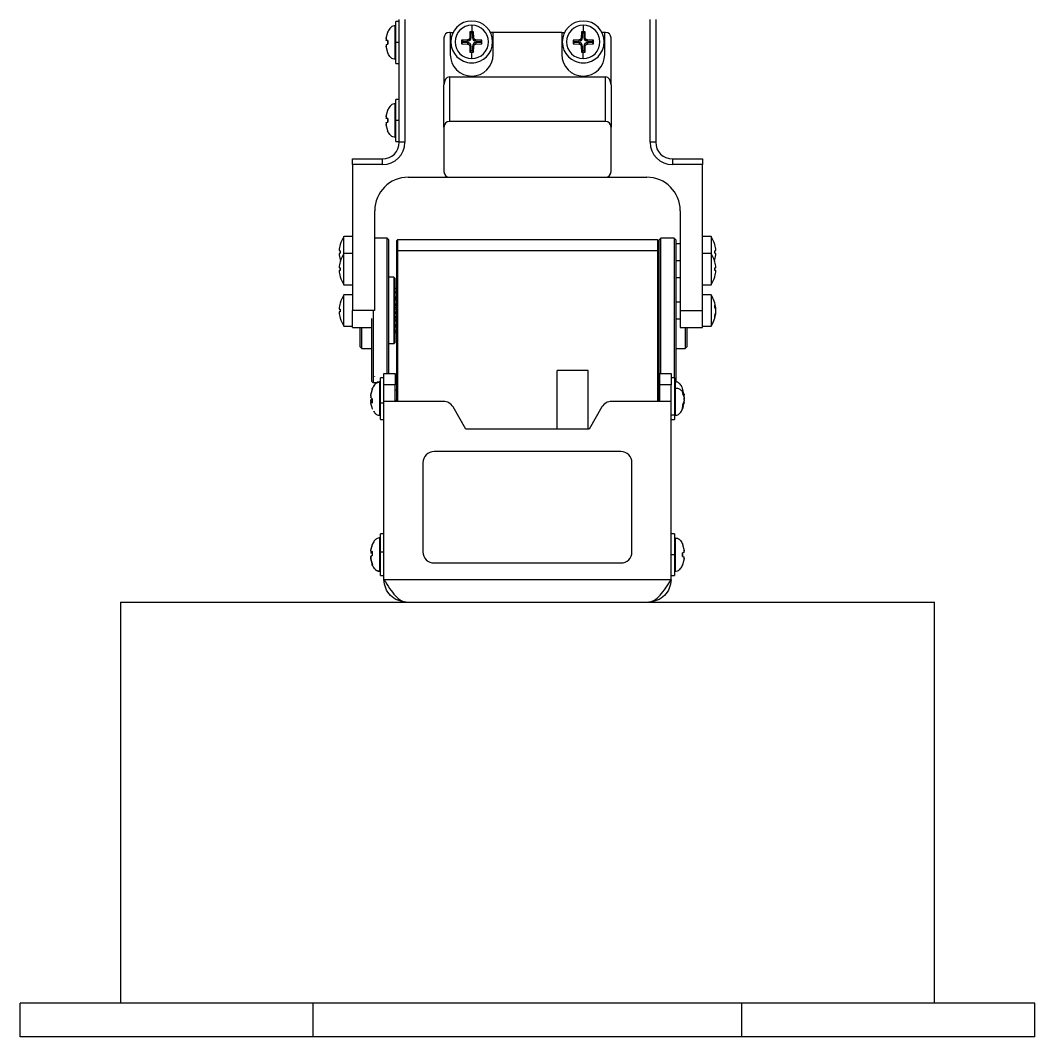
# Model space of a CAD drawing. Header units: millimetres. Extents: x 1258 to 2922, y -135 to 1239.
# Drawn here: x 2499.8 to 2590.8, y 694.9 to 786.1 of the extents above; entities that cross this region are included whole.
import ezdxf

# ---------------------------------------------------------------- set-up
doc = ezdxf.new("R2010")
doc.units = ezdxf.units.MM
doc.header["$LTSCALE"] = 6

msp = doc.modelspace()

# ---------------------------------------------------------------- linework, layer by layer
at = {"color": 7, "linetype": 'Continuous', "lineweight": 25}
for p, q in [((2533.846, 775.16), (2533.846, 786.16)), ((2534.346, 786.16), (2534.346, 775.16)), ((2556.346, 775.16), (2556.346, 786.16)), ((2556.846, 786.16), (2556.846, 775.16)), ((2533.546, 785.61), (2533.488, 785.61)), ((2533.488, 784.11), (2533.488, 785.61)), ((2533.846, 785.985), (2533.546, 785.985)), ((2533.546, 784.11), (2533.546, 785.985)), ((2532.671, 784.429), (2532.676, 784.485)), ((2532.676, 784.485), (2532.671, 784.429)), ((2532.676, 784.296), (2532.671, 784.305)), ((2532.676, 784.485), (2532.802, 785.024)), ((2532.802, 784.274), (2532.676, 784.296)), ((2532.802, 783.945), (2532.802, 784.274)), ((2532.802, 784.274), (2532.802, 783.945)), ((2537.846, 784.519), (2537.846, 780.312)), ((2538.421, 785.019), (2538.346, 785.019)), ((2538.421, 785.019), (2538.421, 783.019)), ((2538.421, 785.019), (2538.68, 785.019)), ((2539.971, 784.346), (2539.432, 784.324)), ((2539.432, 784.324), (2539.432, 783.995)), ((2539.533, 784.223), (2539.432, 784.324)), ((2540.026, 784.355), (2539.971, 784.346)), ((2539.971, 784.223), (2539.971, 784.346)), ((2540.16, 784.535), (2540.15, 784.479)), ((2540.182, 785.074), (2540.16, 784.535)), ((2540.283, 784.535), (2540.16, 784.535)), ((2540.283, 784.973), (2540.182, 785.074)), ((2540.283, 784.535), (2540.283, 784.973)), ((2540.283, 784.973), (2540.409, 784.973)), ((2540.409, 784.973), (2540.511, 785.074)), ((2540.409, 784.973), (2540.409, 784.535)), ((2540.409, 784.535), (2540.533, 784.535)), ((2540.533, 784.535), (2540.511, 785.074)), ((2540.542, 784.479), (2540.533, 784.535)), ((2540.721, 784.346), (2540.666, 784.355)), ((2540.721, 784.223), (2540.721, 784.346)), ((2541.261, 784.324), (2540.721, 784.346)), ((2541.159, 784.223), (2541.261, 784.324)), ((2541.261, 783.995), (2541.261, 784.324)), ((2542.271, 785.019), (2542.013, 785.019)), ((2542.271, 783.019), (2542.271, 785.019)), ((2548.421, 785.019), (2542.271, 785.019)), ((2548.421, 785.019), (2548.421, 783.019)), ((2548.421, 785.019), (2548.68, 785.019)), ((2549.971, 784.346), (2549.432, 784.324)), ((2549.432, 784.324), (2549.432, 783.995)), ((2549.533, 784.223), (2549.432, 784.324)), ((2550.026, 784.355), (2549.971, 784.346)), ((2549.971, 784.223), (2549.971, 784.346)), ((2550.16, 784.535), (2550.15, 784.479)), ((2550.182, 785.074), (2550.16, 784.535)), ((2550.283, 784.535), (2550.16, 784.535)), ((2550.283, 784.973), (2550.182, 785.074)), ((2550.283, 784.535), (2550.283, 784.973)), ((2550.283, 784.973), (2550.409, 784.973)), ((2550.409, 784.973), (2550.511, 785.074)), ((2550.409, 784.973), (2550.409, 784.535)), ((2550.409, 784.535), (2550.533, 784.535)), ((2550.533, 784.535), (2550.511, 785.074)), ((2550.542, 784.479), (2550.533, 784.535)), ((2550.721, 784.346), (2550.666, 784.355)), ((2550.721, 784.223), (2550.721, 784.346)), ((2551.261, 784.324), (2550.721, 784.346)), ((2551.159, 784.223), (2551.261, 784.324)), ((2551.261, 783.995), (2551.261, 784.324)), ((2552.271, 785.019), (2552.013, 785.019)), ((2552.271, 783.019), (2552.271, 785.019)), ((2552.346, 785.019), (2552.271, 785.019)), ((2552.846, 780.312), (2552.846, 784.519)), ((2532.671, 783.914), (2532.676, 783.923)), ((2532.676, 783.735), (2532.671, 783.79)), ((2532.671, 783.79), (2532.676, 783.735)), ((2532.676, 783.923), (2532.802, 783.945)), ((2532.802, 783.195), (2532.676, 783.735)), ((2533.488, 782.61), (2533.488, 784.11)), ((2533.546, 784.11), (2533.488, 784.11)), ((2533.846, 784.11), (2533.546, 784.11)), ((2533.546, 782.235), (2533.546, 784.11)), ((2539.533, 784.096), (2539.432, 783.995)), ((2539.432, 783.995), (2539.971, 783.973)), ((2539.533, 784.223), (2539.971, 784.223)), ((2539.533, 784.096), (2539.533, 784.223)), ((2539.971, 784.096), (2539.533, 784.096)), ((2539.971, 784.096), (2539.971, 783.973)), ((2539.971, 783.973), (2540.026, 783.964)), ((2540.15, 783.84), (2540.16, 783.785)), ((2540.283, 783.785), (2540.16, 783.785)), ((2540.16, 783.785), (2540.182, 783.245)), ((2540.283, 783.346), (2540.182, 783.245)), ((2540.283, 783.346), (2540.283, 783.785)), ((2540.409, 783.346), (2540.283, 783.346)), ((2540.409, 783.785), (2540.533, 783.785)), ((2540.409, 783.785), (2540.409, 783.346)), ((2540.409, 783.346), (2540.511, 783.245)), ((2540.511, 783.245), (2540.533, 783.785)), ((2540.533, 783.785), (2540.542, 783.84)), ((2540.666, 783.964), (2540.721, 783.973)), ((2540.721, 784.223), (2541.159, 784.223)), ((2540.721, 784.096), (2540.721, 783.973)), ((2541.159, 784.096), (2540.721, 784.096)), ((2540.721, 783.973), (2541.261, 783.995)), ((2541.159, 784.223), (2541.159, 784.096)), ((2541.159, 784.096), (2541.261, 783.995)), ((2549.533, 784.096), (2549.432, 783.995)), ((2549.432, 783.995), (2549.971, 783.973)), ((2549.533, 784.223), (2549.971, 784.223)), ((2549.533, 784.096), (2549.533, 784.223)), ((2549.971, 784.096), (2549.533, 784.096)), ((2549.971, 784.096), (2549.971, 783.973)), ((2549.971, 783.973), (2550.026, 783.964)), ((2550.15, 783.84), (2550.16, 783.785)), ((2550.283, 783.785), (2550.16, 783.785)), ((2550.16, 783.785), (2550.182, 783.245)), ((2550.283, 783.346), (2550.182, 783.245)), ((2550.283, 783.346), (2550.283, 783.785)), ((2550.409, 783.346), (2550.283, 783.346)), ((2550.409, 783.785), (2550.533, 783.785)), ((2550.409, 783.785), (2550.409, 783.346)), ((2550.409, 783.346), (2550.511, 783.245)), ((2550.511, 783.245), (2550.533, 783.785)), ((2550.533, 783.785), (2550.542, 783.84)), ((2550.666, 783.964), (2550.721, 783.973)), ((2550.721, 784.223), (2551.159, 784.223)), ((2550.721, 784.096), (2550.721, 783.973)), ((2551.159, 784.096), (2550.721, 784.096)), ((2550.721, 783.973), (2551.261, 783.995)), ((2551.159, 784.223), (2551.159, 784.096)), ((2551.159, 784.096), (2551.261, 783.995)), ((2533.488, 782.61), (2533.546, 782.61)), ((2533.546, 782.235), (2533.846, 782.235)), ((2538.346, 781.019), (2538.346, 777.019)), ((2538.346, 781.019), (2552.346, 781.019)), ((2552.346, 777.019), (2552.346, 781.019)), ((2537.846, 776.519), (2537.846, 780.312)), ((2552.846, 780.312), (2552.846, 776.519)), ((2533.846, 778.985), (2533.546, 778.985)), ((2533.546, 777.11), (2533.546, 778.985)), ((2532.676, 777.485), (2532.802, 778.024)), ((2533.546, 778.61), (2533.488, 778.61)), ((2533.488, 777.11), (2533.488, 778.61)), ((2532.671, 777.429), (2532.676, 777.485)), ((2532.676, 777.485), (2532.671, 777.429)), ((2532.676, 777.296), (2532.671, 777.305)), ((2532.802, 777.274), (2532.676, 777.296)), ((2532.676, 776.923), (2532.802, 776.945)), ((2532.802, 776.945), (2532.802, 777.274)), ((2532.802, 777.274), (2532.802, 776.945)), ((2533.488, 775.61), (2533.488, 777.11)), ((2533.546, 777.11), (2533.488, 777.11)), ((2533.846, 777.11), (2533.546, 777.11)), ((2533.546, 775.235), (2533.546, 777.11)), ((2552.346, 777.019), (2538.346, 777.019)), ((2532.671, 776.914), (2532.676, 776.923)), ((2532.676, 776.735), (2532.671, 776.79)), ((2532.671, 776.79), (2532.676, 776.735)), ((2532.802, 776.195), (2532.676, 776.735)), ((2537.846, 776.519), (2537.846, 772.519)), ((2552.846, 772.519), (2552.846, 776.519)), ((2533.488, 775.61), (2533.546, 775.61)), ((2533.546, 775.235), (2533.846, 775.235)), ((2534.346, 775.16), (2533.846, 775.16)), ((2556.846, 775.16), (2556.346, 775.16)), ((2529.646, 773.16), (2529.646, 773.66)), ((2529.646, 773.66), (2532.346, 773.66)), ((2532.346, 773.16), (2532.346, 773.66)), ((2558.346, 773.66), (2558.346, 773.16)), ((2558.346, 773.66), (2561.046, 773.66)), ((2561.046, 773.66), (2561.046, 773.16)), ((2529.646, 773.16), (2529.646, 760.057)), ((2532.346, 773.16), (2529.646, 773.16)), ((2561.046, 773.16), (2558.346, 773.16)), ((2561.046, 760.057), (2561.046, 773.16)), ((2534.646, 772.019), (2538.346, 772.019)), ((2538.346, 772.019), (2552.346, 772.019)), ((2552.346, 772.019), (2556.046, 772.019)), ((2531.646, 760.057), (2531.646, 769.019)), ((2559.046, 769.019), (2559.046, 760.057)), ((2529.646, 766.707), (2528.875, 766.707)), ((2528.875, 765.17), (2528.875, 766.707)), ((2532.746, 766.557), (2531.646, 766.557)), ((2532.746, 754.407), (2532.746, 766.557)), ((2532.746, 766.557), (2532.896, 766.407)), ((2532.896, 754.407), (2532.896, 766.407)), ((2533.696, 766.407), (2533.596, 766.307)), ((2533.596, 766.307), (2533.596, 765.407)), ((2556.996, 766.407), (2533.696, 766.407)), ((2533.696, 766.407), (2533.696, 765.407)), ((2556.996, 766.407), (2556.996, 765.407)), ((2557.096, 766.307), (2556.996, 766.407)), ((2557.096, 766.307), (2557.096, 765.407)), ((2557.146, 766.407), (2557.296, 766.557)), ((2557.146, 753.707), (2557.146, 766.407)), ((2557.296, 754.407), (2557.296, 766.557)), ((2558.496, 766.557), (2557.296, 766.557)), ((2558.496, 766.557), (2558.496, 754.032)), ((2558.646, 766.407), (2558.496, 766.557)), ((2558.646, 766.407), (2558.646, 753.707)), ((2559.046, 766.057), (2558.646, 766.057)), ((2561.818, 766.707), (2561.046, 766.707)), ((2561.818, 766.707), (2561.818, 765.17)), ((2528.452, 765.431), (2528.541, 765.419)), ((2528.541, 765.195), (2528.452, 765.183)), ((2528.539, 765.98), (2528.541, 765.979)), ((2529.646, 765.17), (2528.875, 765.17)), ((2528.875, 763.77), (2528.875, 765.17)), ((2533.596, 765.407), (2533.596, 751.907)), ((2533.696, 765.407), (2533.596, 765.407)), ((2556.996, 765.407), (2533.696, 765.407)), ((2533.696, 765.407), (2533.696, 751.907)), ((2556.996, 765.407), (2556.996, 751.907)), ((2557.096, 765.407), (2556.996, 765.407)), ((2557.096, 765.407), (2557.096, 751.907)), ((2561.818, 765.17), (2561.046, 765.17)), ((2561.818, 765.17), (2561.818, 762.37)), ((2562.152, 765.979), (2562.154, 765.98)), ((2562.152, 765.419), (2562.24, 765.431)), ((2562.24, 765.183), (2562.152, 765.195)), ((2528.541, 764.636), (2528.539, 764.634)), ((2528.539, 764.634), (2528.567, 764.538)), ((2528.539, 764.443), (2528.541, 764.441)), ((2558.646, 764.557), (2559.046, 764.557)), ((2559.046, 764.52), (2558.646, 764.52)), ((2562.125, 764.538), (2562.154, 764.634)), ((2562.154, 764.634), (2562.152, 764.636)), ((2562.152, 764.441), (2562.154, 764.443)), ((2528.452, 763.894), (2528.541, 763.882)), ((2528.541, 763.658), (2528.452, 763.645)), ((2528.875, 762.37), (2528.875, 763.77)), ((2533.596, 763.882), (2533.595, 763.884)), ((2557.146, 763.657), (2557.096, 763.657)), ((2562.152, 763.882), (2562.24, 763.894)), ((2562.24, 763.645), (2562.152, 763.658)), ((2528.541, 763.098), (2528.539, 763.097)), ((2528.875, 762.37), (2529.646, 762.37)), ((2533.346, 763.057), (2532.896, 763.057)), ((2533.346, 763.057), (2533.346, 757.057)), ((2533.446, 762.957), (2533.346, 763.057)), ((2533.446, 762.957), (2533.446, 757.157)), ((2558.646, 763.02), (2559.046, 763.02)), ((2561.046, 762.37), (2561.818, 762.37)), ((2562.154, 763.097), (2562.152, 763.098)), ((2529.646, 761.457), (2528.875, 761.457)), ((2528.875, 760.057), (2528.875, 761.457)), ((2533.596, 762.027), (2533.446, 762.027)), ((2533.596, 761.997), (2533.446, 761.997)), ((2533.596, 761.716), (2533.446, 761.716)), ((2533.596, 761.632), (2533.446, 761.632)), ((2561.818, 761.457), (2561.046, 761.457)), ((2561.818, 761.457), (2561.818, 758.657)), ((2528.539, 760.73), (2528.541, 760.729)), ((2533.596, 761.119), (2533.446, 761.119)), ((2533.596, 760.995), (2533.446, 760.995)), ((2559.046, 760.807), (2558.646, 760.807)), ((2528.452, 760.181), (2528.541, 760.169)), ((2528.541, 759.945), (2528.452, 759.933)), ((2528.875, 758.657), (2528.875, 760.057)), ((2531.646, 760.057), (2529.646, 760.057)), ((2529.646, 758.532), (2529.646, 760.057)), ((2531.496, 760.057), (2531.496, 753.557)), ((2533.596, 760.337), (2533.446, 760.337)), ((2533.596, 760.195), (2533.446, 760.195)), ((2559.046, 760.057), (2561.046, 760.057)), ((2559.046, 760.057), (2559.046, 758.532)), ((2561.046, 758.532), (2561.046, 760.057)), ((2562.203, 760.224), (2562.24, 760.231)), ((2562.225, 759.887), (2562.24, 759.884)), ((2562.24, 760.085), (2562.234, 760.085)), ((2562.24, 760.078), (2562.24, 760.078)), ((2528.541, 759.386), (2528.539, 759.384)), ((2531.346, 759.33), (2531.346, 753.707)), ((2533.596, 759.508), (2533.446, 759.508)), ((2533.596, 759.372), (2533.446, 759.372)), ((2533.596, 758.773), (2533.446, 758.773)), ((2558.646, 759.307), (2559.046, 759.307)), ((2528.875, 758.657), (2529.646, 758.657)), ((2529.646, 758.532), (2531.346, 758.532)), ((2530.346, 756.807), (2530.346, 758.532)), ((2530.496, 756.657), (2530.496, 758.532)), ((2533.596, 758.667), (2533.446, 758.667)), ((2533.596, 758.26), (2533.446, 758.26)), ((2533.596, 758.202), (2533.446, 758.202)), ((2533.596, 758.059), (2533.446, 758.059)), ((2533.596, 758.057), (2533.446, 758.057)), ((2559.046, 758.532), (2561.046, 758.532)), ((2559.496, 758.532), (2559.496, 756.657)), ((2559.646, 758.532), (2559.646, 756.807)), ((2561.046, 758.657), (2561.818, 758.657)), ((2533.346, 757.057), (2532.896, 757.057)), ((2533.446, 757.157), (2533.346, 757.057)), ((2530.346, 756.807), (2530.496, 756.657)), ((2530.496, 756.657), (2531.346, 756.657)), ((2557.096, 756.457), (2557.146, 756.457)), ((2558.646, 756.657), (2559.496, 756.657)), ((2559.496, 756.657), (2559.646, 756.807)), ((2532.471, 754.407), (2533.471, 754.407)), ((2532.471, 753.407), (2532.471, 754.407)), ((2533.471, 754.407), (2533.471, 753.407)), ((2550.796, 754.679), (2547.996, 754.679)), ((2547.996, 749.407), (2547.996, 754.679)), ((2550.796, 749.407), (2550.796, 754.679)), ((2557.221, 754.407), (2558.221, 754.407)), ((2557.221, 753.407), (2557.221, 754.407)), ((2558.221, 754.407), (2558.221, 753.407)), ((2531.496, 753.557), (2531.346, 753.707)), ((2531.77, 753.557), (2531.496, 753.557)), ((2531.619, 754.127), (2531.624, 754.125)), ((2532.171, 753.657), (2532.113, 753.657)), ((2532.113, 751.821), (2532.113, 753.619)), ((2532.471, 754.032), (2532.171, 754.032)), ((2532.171, 751.736), (2532.171, 754.032)), ((2532.471, 751.907), (2532.471, 753.407)), ((2533.471, 753.407), (2532.471, 753.407)), ((2533.471, 751.907), (2533.471, 753.407)), ((2557.146, 753.707), (2557.221, 753.632)), ((2557.221, 751.907), (2557.221, 753.407)), ((2558.221, 753.407), (2557.221, 753.407)), ((2558.521, 754.032), (2558.221, 754.032)), ((2558.221, 751.907), (2558.221, 753.407)), ((2558.521, 754.032), (2558.521, 750.707)), ((2558.646, 753.707), (2558.521, 753.582)), ((2558.58, 753.657), (2558.521, 753.657)), ((2531.301, 752.565), (2531.296, 752.513)), ((2531.296, 752.441), (2531.301, 752.497)), ((2531.296, 752.425), (2531.301, 752.481)), ((2531.427, 753.086), (2531.301, 752.558)), ((2531.427, 753.085), (2531.301, 752.565)), ((2531.301, 752.497), (2531.427, 753.032)), ((2531.301, 752.481), (2531.427, 753.012)), ((2533.596, 752.907), (2533.471, 752.907)), ((2557.221, 752.907), (2557.096, 752.907)), ((2558.58, 753.108), (2558.58, 750.997)), ((2559.392, 752.539), (2559.266, 752.864)), ((2559.392, 752.329), (2559.266, 752.76)), ((2559.266, 752.61), (2559.392, 752.251)), ((2559.311, 752.482), (2559.404, 752.499)), ((2559.392, 752.566), (2559.396, 752.529)), ((2559.396, 752.511), (2559.392, 752.539)), ((2559.392, 752.532), (2559.396, 752.477)), ((2559.396, 752.477), (2559.392, 752.532)), ((2559.396, 752.353), (2559.392, 752.344)), ((2559.396, 752.281), (2559.392, 752.329)), ((2531.427, 751.918), (2531.289, 751.894)), ((2531.301, 752.28), (2531.296, 752.298)), ((2531.301, 752.255), (2531.296, 752.276)), ((2531.301, 752.06), (2531.296, 752.038)), ((2531.301, 752.035), (2531.296, 752.017)), ((2531.296, 751.895), (2531.301, 751.891)), ((2531.301, 751.75), (2531.296, 751.802)), ((2531.427, 752.112), (2531.301, 752.255)), ((2531.301, 751.891), (2531.427, 751.792)), ((2531.427, 751.228), (2531.301, 751.757)), ((2531.427, 751.229), (2531.301, 751.75)), ((2531.427, 751.792), (2531.427, 752.112)), ((2532.171, 751.821), (2532.113, 751.821)), ((2532.471, 751.736), (2532.171, 751.736)), ((2532.171, 750.282), (2532.171, 751.736)), ((2532.471, 735.907), (2532.471, 751.907)), ((2537.801, 751.907), (2532.471, 751.907)), ((2539.821, 749.407), (2538.667, 751.407)), ((2552.026, 751.407), (2550.871, 749.407)), ((2558.221, 751.907), (2552.892, 751.907)), ((2558.221, 735.907), (2558.221, 751.907)), ((2559.392, 751.986), (2559.266, 751.554)), ((2559.266, 751.346), (2559.392, 751.749)), ((2559.266, 751.554), (2559.266, 751.346)), ((2559.313, 751.444), (2559.266, 751.243)), ((2559.392, 752.251), (2559.396, 752.209)), ((2559.396, 752.034), (2559.392, 751.986)), ((2559.392, 751.971), (2559.396, 751.962)), ((2559.392, 751.749), (2559.396, 751.786)), ((2532.113, 750.657), (2532.171, 750.657)), ((2558.221, 750.707), (2558.521, 750.707)), ((2558.521, 750.997), (2558.58, 750.997)), ((2558.521, 750.707), (2558.521, 750.282)), ((2558.521, 750.657), (2558.58, 750.657)), ((2532.171, 750.282), (2532.471, 750.282)), ((2558.221, 750.282), (2558.521, 750.282)), ((2550.871, 749.407), (2539.821, 749.407)), ((2553.721, 747.407), (2536.971, 747.407)), ((2535.971, 746.407), (2535.971, 738.407)), ((2554.721, 738.407), (2554.721, 746.407)), ((2532.171, 739.657), (2532.113, 739.657)), ((2532.471, 740.032), (2532.171, 740.032)), ((2532.171, 738.369), (2532.171, 740.032)), ((2558.521, 740.032), (2558.221, 740.032)), ((2558.521, 740.032), (2558.521, 738.157)), ((2558.58, 739.657), (2558.521, 739.657)), ((2558.58, 739.657), (2558.58, 738.157)), ((2531.301, 738.551), (2531.427, 739.085)), ((2531.301, 738.532), (2531.427, 739.072)), ((2531.566, 739.317), (2531.421, 739.073)), ((2531.421, 739.067), (2531.422, 739.063)), ((2559.266, 739.072), (2559.392, 738.532)), ((2531.289, 738.386), (2531.427, 738.362)), ((2531.296, 738.497), (2531.301, 738.551)), ((2531.301, 738.385), (2531.296, 738.388)), ((2531.296, 738.316), (2531.301, 738.301)), ((2531.296, 737.999), (2531.301, 738.014)), ((2531.301, 737.806), (2531.296, 737.862)), ((2531.296, 737.817), (2531.301, 737.764)), ((2531.427, 738.424), (2531.301, 738.385)), ((2531.301, 738.014), (2531.427, 738.097)), ((2531.427, 737.267), (2531.301, 737.806)), ((2531.427, 737.243), (2531.301, 737.782)), ((2531.301, 737.764), (2531.427, 737.23)), ((2531.427, 738.097), (2531.427, 738.424)), ((2532.113, 736.667), (2532.113, 738.327)), ((2532.171, 738.327), (2532.113, 738.327)), ((2532.171, 736.282), (2532.171, 738.369)), ((2532.471, 738.369), (2532.171, 738.369)), ((2558.221, 738.157), (2558.521, 738.157)), ((2558.521, 738.157), (2558.521, 736.282)), ((2558.521, 738.157), (2558.58, 738.157)), ((2558.58, 738.157), (2558.58, 736.657)), ((2559.392, 738.344), (2559.266, 738.322)), ((2559.266, 738.322), (2559.266, 737.993)), ((2559.266, 737.993), (2559.266, 738.322)), ((2559.266, 737.993), (2559.392, 737.971)), ((2559.392, 737.782), (2559.266, 737.243)), ((2559.392, 738.532), (2559.396, 738.477)), ((2559.396, 738.477), (2559.392, 738.532)), ((2559.396, 738.353), (2559.392, 738.344)), ((2559.392, 737.971), (2559.396, 737.962)), ((2559.396, 737.837), (2559.392, 737.782)), ((2559.392, 737.782), (2559.396, 737.837)), ((2531.507, 737.077), (2531.589, 736.965)), ((2536.971, 737.407), (2553.721, 737.407)), ((2532.113, 736.657), (2532.171, 736.657)), ((2532.171, 736.282), (2532.471, 736.282)), ((2558.221, 735.907), (2532.471, 735.907)), ((2558.221, 736.282), (2558.521, 736.282)), ((2558.521, 736.657), (2558.58, 736.657)), ((2508.846, 733.907), (2508.846, 697.907)), ((2508.846, 733.907), (2581.846, 733.907)), ((2581.846, 697.907), (2581.846, 733.907)), ((2499.846, 694.907), (2499.846, 697.907)), ((2526.111, 697.907), (2499.846, 697.907)), ((2526.111, 694.907), (2526.111, 697.907)), ((2564.582, 697.907), (2526.111, 697.907)), ((2564.582, 694.907), (2564.582, 697.907)), ((2590.846, 697.907), (2564.582, 697.907)), ((2590.846, 694.907), (2590.846, 697.907)), ((2526.111, 694.907), (2499.846, 694.907)), ((2564.582, 694.907), (2526.111, 694.907)), ((2590.846, 694.907), (2564.582, 694.907))]:
    msp.add_line(p, q, dxfattribs=at)
at = {"color": 8, "linetype": 'Continuous', "lineweight": 25}
for p, q in [((2533.446, 761.283), (2533.596, 761.283)), ((2533.446, 761.198), (2533.596, 761.198)), ((2533.446, 760.658), (2533.596, 760.658)), ((2533.446, 760.549), (2533.596, 760.549)), ((2533.446, 759.93), (2533.596, 759.93)), ((2533.446, 759.815), (2533.596, 759.815)), ((2557.146, 760.057), (2557.096, 760.057)), ((2533.446, 759.223), (2533.596, 759.223)), ((2533.446, 759.124), (2533.596, 759.124)), ((2533.446, 758.661), (2533.596, 758.661)), ((2533.446, 758.593), (2533.596, 758.593)), ((2532.113, 753.619), (2532.113, 753.657)), ((2558.58, 753.657), (2558.58, 753.108)), ((2559.295, 752.526), (2559.392, 752.539)), ((2531.427, 752.081), (2531.301, 752.06)), ((2531.427, 751.913), (2531.301, 751.891)), ((2532.113, 750.657), (2532.113, 751.821)), ((2533.596, 751.989), (2533.471, 751.989)), ((2558.58, 750.997), (2558.58, 750.657)), ((2532.113, 738.327), (2532.113, 739.657)), ((2531.427, 738.363), (2531.301, 738.385)), ((2531.427, 738.278), (2531.301, 738.301)), ((2532.113, 736.657), (2532.113, 736.667))]:
    msp.add_line(p, q, dxfattribs=at)
at = {"color": 7, "linetype": 'Continuous', "lineweight": 25, "flags": 128}
for points in [[(2540.151, 782.295), (2540.346, 782.269), (2540.541, 782.295)], [(2550.151, 782.295), (2550.346, 782.269), (2550.541, 782.295)]]:
    msp.add_lwpolyline(points, dxfattribs=at)
at = {"color": 7, "linetype": 'Continuous', "lineweight": 25}
for centre, radius, start, end in [((2540.346, 784.16), 1.875, 0, 180), ((2540.346, 784.16), 1.5, 90, 180), ((2540.346, 784.16), 1.5, 0, 90), ((2550.346, 784.16), 1.875, 0, 180), ((2550.346, 784.16), 1.5, 90, 180), ((2550.346, 784.16), 1.5, 0, 90), ((2538.346, 784.519), 0.5, 90, 180), ((2539.971, 784.535), 0.312, 270, 0), ((2540.721, 784.535), 0.312, 180, 270), ((2549.971, 784.535), 0.312, 270, 0), ((2550.721, 784.535), 0.312, 180, 270), ((2552.346, 784.519), 0.5, 0, 90), ((2540.346, 784.16), 1.875, 180, 0), ((2540.346, 784.16), 1.5, 180, 270), ((2539.971, 783.785), 0.312, 0, 90), ((2540.346, 784.16), 1.5, 270, 0), ((2540.721, 783.785), 0.312, 90, 180), ((2550.346, 784.16), 1.875, 180, 0), ((2550.346, 784.16), 1.5, 180, 270), ((2549.971, 783.785), 0.312, 0, 90), ((2550.346, 784.16), 1.5, 270, 0), ((2550.721, 783.785), 0.312, 90, 180), ((2540.346, 783.019), 1.925, 180, 0), ((2550.346, 783.019), 1.925, 180, 0), ((2538.346, 776.519), 0.5, 90, 180), ((2552.346, 776.519), 0.5, 0, 90), ((2532.346, 775.16), 2, 270, 0), ((2532.346, 775.16), 1.5, 270, 0), ((2558.346, 775.16), 2, 180, 270), ((2558.346, 775.16), 1.5, 180, 270), ((2538.346, 772.519), 0.5, 180, 270), ((2552.346, 772.519), 0.5, 270, 0), ((2534.646, 769.019), 3, 90, 180), ((2556.046, 769.019), 3, 0, 90), ((2530.946, 765.307), 2.5, 145.9442, 164.38155), ((2559.746, 765.307), 2.5, 15.61845, 34.0558), ((2530.962, 765.307), 2.512, 164.50503, 177.17152), ((2530.962, 765.307), 2.512, 182.82848, 195.49497), ((2531.506, 765.307), 2.968, 177.83939, 182.16061), ((2530.946, 763.77), 2.5, 145.9442, 164.38155), ((2559.746, 763.77), 2.5, 15.61845, 34.0558), ((2559.731, 765.307), 2.512, 2.82848, 15.49497), ((2559.186, 765.307), 2.968, 357.83939, 2.16061), ((2559.731, 765.307), 2.512, 344.50503, 357.17152), ((2530.962, 763.77), 2.512, 164.50503, 177.17152), ((2559.731, 763.77), 2.512, 2.82848, 15.49497), ((2530.962, 763.769), 2.512, 182.82848, 195.49497), ((2531.506, 763.77), 2.968, 177.83939, 182.16061), ((2559.186, 763.77), 2.968, 357.83939, 2.16061), ((2559.731, 763.769), 2.512, 344.50503, 357.17152), ((2530.946, 763.77), 2.5, 195.61845, 214.0558), ((2559.746, 763.77), 2.5, 325.9442, 344.38155), ((2530.946, 760.057), 2.5, 145.9442, 164.38155), ((2559.746, 760.057), 2.5, 4.83102, 34.0558), ((2530.962, 760.057), 2.512, 164.50503, 177.17152), ((2561.384, 760.157), 0.86, 4.94273, 26.66922), ((2560.212, 760.452), 1.942, 357.32916, 2.67084), ((2530.962, 760.057), 2.512, 182.82848, 195.49497), ((2531.506, 760.057), 2.968, 177.83939, 182.16061), ((2559.746, 760.057), 2.5, 325.9442, 355.16898), ((2561.226, 759.937), 1.018, 5.20474, 24.60315), ((2560.484, 760.141), 1.76, 341.41633, 356.3862), ((2560.64, 759.982), 1.603, 340.57772, 356.50936), ((2560.545, 759.981), 1.698, 3.49375, 8.37684), ((2530.946, 760.057), 2.5, 195.61845, 214.0558), ((2561.128, 759.514), 1.026, 356.32431, 3.67569), ((2537.801, 750.907), 1, 30, 90), ((2552.892, 750.907), 1, 90, 150), ((2536.971, 746.407), 1, 90, 180), ((2553.721, 746.407), 1, 0, 90), ((2536.971, 738.407), 1, 180, 270), ((2553.721, 738.407), 1, 270, 0)]:
    msp.add_arc(centre, radius, start, end, dxfattribs=at)
for centre, major_axis, start_param, end_param in [((2538.346, 780.312), (0, -0.707), 3.141593, 4.712389), ((2552.346, 780.312), (0, 0.707), 4.712389, 6.283185)]:
    msp.add_ellipse(centre, major_axis=major_axis, ratio=0.707107, start_param=start_param, end_param=end_param, dxfattribs=at)
for points, knots in [([(2533.488, 785.61), (2533.412, 785.605), (2533.276, 785.595), (2533.106, 785.496), (2532.943, 785.309), (2532.857, 785.142), (2532.796, 785.025)], [0, 0, 0, 0, 0.233001, 0.418435, 0.591328, 1, 1, 1, 1]), ([(2540.346, 785.66), (2540.346, 785.655), (2540.346, 785.645), (2540.346, 785.546), (2540.346, 785.359), (2540.346, 785.192), (2540.346, 785.075)], [0, 0, 0, 0, 0.233001, 0.418435, 0.591328, 1, 1, 1, 1]), ([(2550.346, 785.66), (2550.346, 785.655), (2550.346, 785.645), (2550.346, 785.546), (2550.346, 785.359), (2550.346, 785.192), (2550.346, 785.075)], [0, 0, 0, 0, 0.233001, 0.418435, 0.591328, 1, 1, 1, 1]), ([(2532.671, 784.429), (2532.67, 784.415), (2532.669, 784.387), (2532.668, 784.351), (2532.669, 784.322), (2532.67, 784.311), (2532.671, 784.305)], [0, 0, 0, 0, 0.250273, 0.5, 0.749727, 1, 1, 1, 1]), ([(2532.802, 785.024), (2532.8, 785.024), (2532.796, 785.025), (2532.796, 785.025), (2532.796, 785.025)], [0, 0, 0, 0, 0.560075, 1, 1, 1, 1]), ([(2540.026, 784.355), (2540.041, 784.361), (2540.069, 784.372), (2540.105, 784.401), (2540.134, 784.437), (2540.145, 784.465), (2540.15, 784.479)], [0, 0, 0, 0, 0.2502728, 0.5, 0.7497272, 1, 1, 1, 1]), ([(2540.346, 785.075), (2540.316, 785.075), (2540.261, 785.075), (2540.206, 785.074), (2540.182, 785.074)], [0, 0, 0, 0, 0.559869, 1, 1, 1, 1]), ([(2540.511, 785.074), (2540.48, 785.074), (2540.425, 785.075), (2540.37, 785.075), (2540.346, 785.075)], [0, 0, 0, 0, 0.560075, 1, 1, 1, 1]), ([(2540.542, 784.479), (2540.548, 784.465), (2540.559, 784.437), (2540.588, 784.401), (2540.624, 784.372), (2540.652, 784.361), (2540.666, 784.355)], [0, 0, 0, 0, 0.250273, 0.5, 0.749727, 1, 1, 1, 1]), ([(2550.026, 784.355), (2550.041, 784.361), (2550.069, 784.372), (2550.105, 784.401), (2550.134, 784.437), (2550.145, 784.465), (2550.15, 784.479)], [0, 0, 0, 0, 0.2502728, 0.5, 0.7497272, 1, 1, 1, 1]), ([(2550.346, 785.075), (2550.316, 785.075), (2550.261, 785.075), (2550.206, 785.074), (2550.182, 785.074)], [0, 0, 0, 0, 0.559869, 1, 1, 1, 1]), ([(2550.511, 785.074), (2550.48, 785.074), (2550.425, 785.075), (2550.37, 785.075), (2550.346, 785.075)], [0, 0, 0, 0, 0.560075, 1, 1, 1, 1]), ([(2550.542, 784.479), (2550.548, 784.465), (2550.559, 784.437), (2550.588, 784.401), (2550.624, 784.372), (2550.652, 784.361), (2550.666, 784.355)], [0, 0, 0, 0, 0.250273, 0.5, 0.749727, 1, 1, 1, 1]), ([(2532.671, 783.914), (2532.67, 783.908), (2532.669, 783.897), (2532.668, 783.868), (2532.669, 783.832), (2532.67, 783.804), (2532.671, 783.79)], [0, 0, 0, 0, 0.250273, 0.5, 0.749727, 1, 1, 1, 1]), ([(2540.15, 783.84), (2540.145, 783.854), (2540.134, 783.882), (2540.105, 783.918), (2540.069, 783.947), (2540.041, 783.958), (2540.026, 783.964)], [0, 0, 0, 0, 0.2502728, 0.5, 0.7497272, 1, 1, 1, 1]), ([(2540.666, 783.964), (2540.652, 783.958), (2540.624, 783.947), (2540.588, 783.918), (2540.559, 783.882), (2540.548, 783.854), (2540.542, 783.84)], [0, 0, 0, 0, 0.250273, 0.5, 0.749727, 1, 1, 1, 1]), ([(2550.15, 783.84), (2550.145, 783.854), (2550.134, 783.882), (2550.105, 783.918), (2550.069, 783.947), (2550.041, 783.958), (2550.026, 783.964)], [0, 0, 0, 0, 0.2502728, 0.5, 0.7497272, 1, 1, 1, 1]), ([(2550.666, 783.964), (2550.652, 783.958), (2550.624, 783.947), (2550.588, 783.918), (2550.559, 783.882), (2550.548, 783.854), (2550.542, 783.84)], [0, 0, 0, 0, 0.250273, 0.5, 0.749727, 1, 1, 1, 1]), ([(2532.796, 783.194), (2532.796, 783.194), (2532.797, 783.194), (2532.8, 783.195), (2532.802, 783.195)], [0, 0, 0, 0, 0.559869, 1, 1, 1, 1]), ([(2533.488, 782.61), (2533.412, 782.615), (2533.276, 782.624), (2533.106, 782.723), (2532.943, 782.91), (2532.857, 783.077), (2532.796, 783.194)], [0, 0, 0, 0, 0.233001, 0.418435, 0.591328, 1, 1, 1, 1]), ([(2540.182, 783.245), (2540.212, 783.245), (2540.267, 783.244), (2540.322, 783.244), (2540.346, 783.244)], [0, 0, 0, 0, 0.560075, 1, 1, 1, 1]), ([(2540.346, 783.244), (2540.377, 783.244), (2540.432, 783.244), (2540.487, 783.245), (2540.511, 783.245)], [0, 0, 0, 0, 0.559869, 1, 1, 1, 1]), ([(2540.346, 782.66), (2540.346, 782.665), (2540.346, 782.674), (2540.346, 782.773), (2540.346, 782.96), (2540.346, 783.127), (2540.346, 783.244)], [0, 0, 0, 0, 0.233001, 0.418435, 0.591328, 1, 1, 1, 1]), ([(2550.182, 783.245), (2550.212, 783.245), (2550.267, 783.244), (2550.322, 783.244), (2550.346, 783.244)], [0, 0, 0, 0, 0.560075, 1, 1, 1, 1]), ([(2550.346, 783.244), (2550.377, 783.244), (2550.432, 783.244), (2550.487, 783.245), (2550.511, 783.245)], [0, 0, 0, 0, 0.559869, 1, 1, 1, 1]), ([(2550.346, 782.66), (2550.346, 782.665), (2550.346, 782.674), (2550.346, 782.773), (2550.346, 782.96), (2550.346, 783.127), (2550.346, 783.244)], [0, 0, 0, 0, 0.233001, 0.418435, 0.591328, 1, 1, 1, 1]), ([(2533.488, 778.61), (2533.412, 778.605), (2533.276, 778.595), (2533.106, 778.496), (2532.943, 778.309), (2532.857, 778.142), (2532.796, 778.025)], [0, 0, 0, 0, 0.233001, 0.418435, 0.591328, 1, 1, 1, 1]), ([(2532.802, 778.024), (2532.8, 778.024), (2532.796, 778.025), (2532.796, 778.025), (2532.796, 778.025)], [0, 0, 0, 0, 0.560075, 1, 1, 1, 1]), ([(2532.671, 777.429), (2532.67, 777.415), (2532.669, 777.387), (2532.668, 777.351), (2532.669, 777.322), (2532.67, 777.311), (2532.671, 777.305)], [0, 0, 0, 0, 0.250273, 0.5, 0.749727, 1, 1, 1, 1]), ([(2532.671, 776.914), (2532.67, 776.908), (2532.669, 776.897), (2532.668, 776.868), (2532.669, 776.832), (2532.67, 776.804), (2532.671, 776.79)], [0, 0, 0, 0, 0.250273, 0.5, 0.749727, 1, 1, 1, 1]), ([(2532.796, 776.194), (2532.796, 776.194), (2532.797, 776.194), (2532.8, 776.195), (2532.802, 776.195)], [0, 0, 0, 0, 0.559869, 1, 1, 1, 1]), ([(2533.488, 775.61), (2533.412, 775.615), (2533.276, 775.624), (2533.106, 775.723), (2532.943, 775.91), (2532.857, 776.077), (2532.796, 776.194)], [0, 0, 0, 0, 0.233001, 0.418435, 0.591328, 1, 1, 1, 1]), ([(2532.113, 753.619), (2532.037, 753.614), (2531.901, 753.605), (2531.731, 753.509), (2531.568, 753.326), (2531.482, 753.164), (2531.421, 753.049)], [0, 0, 0, 0, 0.233001, 0.418435, 0.591328, 1, 1, 1, 1]), ([(2532.113, 753.657), (2532.054, 753.654), (2531.949, 753.649), (2531.809, 753.594), (2531.654, 753.475), (2531.578, 753.349), (2531.524, 753.261)], [0, 0, 0, 0, 0.230921, 0.420021, 0.589817, 1, 1, 1, 1]), ([(2559.341, 752.708), (2559.31, 752.881), (2559.258, 753.177), (2559.052, 753.461), (2558.884, 753.594), (2558.744, 753.649), (2558.638, 753.654), (2558.58, 753.657)], [0, 0, 0, 0, 0.390524, 0.667921, 0.763519, 0.869986, 1, 1, 1, 1]), ([(2531.296, 752.42), (2531.295, 752.422), (2531.294, 752.427), (2531.293, 752.447), (2531.294, 752.475), (2531.295, 752.5), (2531.296, 752.513)], [0, 0, 0, 0, 0.250273, 0.5, 0.749727, 1, 1, 1, 1]), ([(2531.296, 752.425), (2531.295, 752.41), (2531.294, 752.38), (2531.293, 752.339), (2531.294, 752.302), (2531.295, 752.285), (2531.296, 752.276)], [0, 0, 0, 0, 0.2502728, 0.5, 0.7497272, 1, 1, 1, 1]), ([(2531.421, 753.049), (2531.421, 753.056), (2531.422, 753.069), (2531.425, 753.08), (2531.427, 753.085)], [0, 0, 0, 0, 0.559869, 1, 1, 1, 1]), ([(2531.427, 753.012), (2531.425, 753.019), (2531.421, 753.032), (2531.421, 753.044), (2531.421, 753.049)], [0, 0, 0, 0, 0.560075, 1, 1, 1, 1]), ([(2558.58, 753.108), (2558.656, 753.105), (2558.792, 753.099), (2558.961, 753.036), (2559.124, 752.917), (2559.211, 752.812), (2559.272, 752.738)], [0, 0, 0, 0, 0.2330012, 0.4184346, 0.591328, 1, 1, 1, 1]), ([(2559.272, 753.073), (2559.271, 753.073), (2559.271, 753.073), (2559.267, 753.072), (2559.266, 753.072)], [0, 0, 0, 0, 0.559869, 1, 1, 1, 1]), ([(2559.266, 752.864), (2559.268, 752.841), (2559.271, 752.799), (2559.271, 752.756), (2559.272, 752.738)], [0, 0, 0, 0, 0.560075, 1, 1, 1, 1]), ([(2559.272, 752.738), (2559.271, 752.714), (2559.271, 752.671), (2559.267, 752.628), (2559.266, 752.61)], [0, 0, 0, 0, 0.559869, 1, 1, 1, 1]), ([(2559.396, 752.511), (2559.397, 752.507), (2559.399, 752.498), (2559.399, 752.497), (2559.399, 752.507), (2559.397, 752.521), (2559.396, 752.529)], [0, 0, 0, 0, 0.250273, 0.5, 0.749727, 1, 1, 1, 1]), ([(2559.396, 752.353), (2559.397, 752.359), (2559.399, 752.37), (2559.399, 752.399), (2559.399, 752.435), (2559.397, 752.463), (2559.396, 752.477)], [0, 0, 0, 0, 0.250273, 0.5, 0.749727, 1, 1, 1, 1]), ([(2531.296, 751.89), (2531.295, 751.905), (2531.294, 751.935), (2531.293, 751.976), (2531.294, 752.012), (2531.295, 752.03), (2531.296, 752.038)], [0, 0, 0, 0, 0.2502728, 0.5, 0.7497272, 1, 1, 1, 1]), ([(2531.296, 751.895), (2531.295, 751.892), (2531.294, 751.888), (2531.293, 751.868), (2531.294, 751.839), (2531.295, 751.814), (2531.296, 751.802)], [0, 0, 0, 0, 0.250273, 0.5, 0.749727, 1, 1, 1, 1]), ([(2558.58, 750.657), (2558.638, 750.66), (2558.744, 750.666), (2558.884, 750.721), (2559.052, 750.854), (2559.229, 751.089), (2559.275, 751.329), (2559.298, 751.446)], [0, 0, 0, 0, 0.148626, 0.270334, 0.379619, 0.696726, 1, 1, 1, 1]), ([(2559.396, 752.281), (2559.397, 752.266), (2559.399, 752.237), (2559.399, 752.191), (2559.399, 752.146), (2559.397, 752.119), (2559.396, 752.106)], [0, 0, 0, 0, 0.250273, 0.5, 0.749727, 1, 1, 1, 1]), ([(2559.396, 752.034), (2559.397, 752.049), (2559.399, 752.078), (2559.399, 752.124), (2559.399, 752.169), (2559.397, 752.195), (2559.396, 752.209)], [0, 0, 0, 0, 0.250273, 0.5, 0.749727, 1, 1, 1, 1]), ([(2559.396, 751.837), (2559.397, 751.852), (2559.399, 751.88), (2559.399, 751.916), (2559.399, 751.945), (2559.397, 751.956), (2559.396, 751.962)], [0, 0, 0, 0, 0.250273, 0.5, 0.749727, 1, 1, 1, 1]), ([(2559.396, 751.803), (2559.397, 751.808), (2559.399, 751.817), (2559.399, 751.817), (2559.399, 751.808), (2559.397, 751.793), (2559.396, 751.786)], [0, 0, 0, 0, 0.250273, 0.5, 0.749727, 1, 1, 1, 1]), ([(2531.423, 751.246), (2531.423, 751.245), (2531.423, 751.24), (2531.425, 751.234), (2531.427, 751.229)], [0, 0, 0, 0, 0.055963, 1, 1, 1, 1]), ([(2531.524, 751.054), (2531.578, 750.965), (2531.654, 750.84), (2531.809, 750.721), (2531.949, 750.666), (2532.054, 750.66), (2532.113, 750.657)], [0, 0, 0, 0, 0.410183, 0.579979, 0.769079, 1, 1, 1, 1]), ([(2559.266, 751.243), (2559.268, 751.242), (2559.271, 751.242), (2559.271, 751.242), (2559.272, 751.242)], [0, 0, 0, 0, 0.560075, 1, 1, 1, 1]), ([(2532.113, 739.657), (2532.054, 739.654), (2531.949, 739.649), (2531.809, 739.594), (2531.647, 739.469), (2531.566, 739.335), (2531.507, 739.238)], [0, 0, 0, 0, 0.222621, 0.404924, 0.568617, 1, 1, 1, 1]), ([(2558.58, 739.657), (2558.656, 739.652), (2558.792, 739.643), (2558.961, 739.544), (2559.124, 739.357), (2559.211, 739.19), (2559.272, 739.073)], [0, 0, 0, 0, 0.2330012, 0.4184346, 0.591328, 1, 1, 1, 1]), ([(2531.427, 739.085), (2531.425, 739.081), (2531.421, 739.076), (2531.421, 739.07), (2531.421, 739.067)], [0, 0, 0, 0, 0.560075, 1, 1, 1, 1]), ([(2559.272, 739.073), (2559.271, 739.073), (2559.271, 739.073), (2559.267, 739.072), (2559.266, 739.072)], [0, 0, 0, 0, 0.559869, 1, 1, 1, 1]), ([(2531.296, 738.497), (2531.295, 738.484), (2531.294, 738.457), (2531.293, 738.425), (2531.294, 738.4), (2531.295, 738.392), (2531.296, 738.388)], [0, 0, 0, 0, 0.250273, 0.5, 0.749727, 1, 1, 1, 1]), ([(2531.296, 737.999), (2531.295, 737.992), (2531.294, 737.977), (2531.293, 737.944), (2531.294, 737.906), (2531.295, 737.876), (2531.296, 737.862)], [0, 0, 0, 0, 0.250273, 0.5, 0.749727, 1, 1, 1, 1]), ([(2531.296, 737.962), (2531.295, 737.956), (2531.294, 737.945), (2531.293, 737.916), (2531.294, 737.88), (2531.295, 737.852), (2531.296, 737.837)], [0, 0, 0, 0, 0.250273, 0.5, 0.749727, 1, 1, 1, 1]), ([(2531.296, 737.817), (2531.295, 737.831), (2531.294, 737.858), (2531.293, 737.89), (2531.294, 737.915), (2531.295, 737.923), (2531.296, 737.927)], [0, 0, 0, 0, 0.2502728, 0.5, 0.7497272, 1, 1, 1, 1]), ([(2559.396, 738.353), (2559.397, 738.359), (2559.399, 738.37), (2559.399, 738.399), (2559.399, 738.435), (2559.397, 738.463), (2559.396, 738.477)], [0, 0, 0, 0, 0.250273, 0.5, 0.749727, 1, 1, 1, 1]), ([(2559.396, 737.837), (2559.397, 737.852), (2559.399, 737.88), (2559.399, 737.916), (2559.399, 737.945), (2559.397, 737.956), (2559.396, 737.962)], [0, 0, 0, 0, 0.250273, 0.5, 0.749727, 1, 1, 1, 1]), ([(2531.421, 737.248), (2531.421, 737.251), (2531.422, 737.257), (2531.425, 737.264), (2531.427, 737.267)], [0, 0, 0, 0, 0.559869, 1, 1, 1, 1]), ([(2532.113, 736.667), (2532.037, 736.672), (2531.901, 736.681), (2531.731, 736.779), (2531.568, 736.966), (2531.482, 737.131), (2531.421, 737.248)], [0, 0, 0, 0, 0.2330012, 0.4184346, 0.591328, 1, 1, 1, 1]), ([(2531.427, 737.23), (2531.425, 737.233), (2531.421, 737.239), (2531.421, 737.245), (2531.421, 737.248)], [0, 0, 0, 0, 0.560075, 1, 1, 1, 1]), ([(2531.658, 736.872), (2531.673, 736.849), (2531.712, 736.79), (2531.81, 736.722), (2531.948, 736.665), (2532.054, 736.66), (2532.113, 736.657)], [0, 0, 0, 0, 0.156091, 0.399035, 0.669598, 1, 1, 1, 1]), ([(2558.58, 736.657), (2558.656, 736.662), (2558.792, 736.671), (2558.961, 736.77), (2559.124, 736.958), (2559.211, 737.125), (2559.272, 737.242)], [0, 0, 0, 0, 0.2330012, 0.4184346, 0.591328, 1, 1, 1, 1]), ([(2559.266, 737.243), (2559.268, 737.242), (2559.271, 737.242), (2559.271, 737.242), (2559.272, 737.242)], [0, 0, 0, 0, 0.560075, 1, 1, 1, 1]), ([(2532.471, 735.907), (2532.641, 735.64), (2532.981, 735.106), (2533.49, 734.437), (2533.988, 733.99), (2534.314, 733.934), (2534.471, 733.907)], [0, 0, 0, 0, 0.254649, 0.509541, 0.764434, 1, 1, 1, 1]), ([(2556.221, 733.907), (2556.391, 733.939), (2556.731, 734.001), (2557.24, 734.481), (2557.738, 735.147), (2558.064, 735.661), (2558.221, 735.907)], [0, 0, 0, 0, 0.2546509, 0.5095426, 0.7644355, 1, 1, 1, 1])]:
    msp.add_open_spline(points, degree=3, knots=knots, dxfattribs=at)
for points in [[(2534.471, 733.907), (2534.209, 733.937), (2533.685, 733.997), (2533.024, 734.46), (2532.561, 735.121), (2532.501, 735.645), (2532.471, 735.907)], [(2558.221, 735.907), (2558.191, 735.645), (2558.131, 735.121), (2557.669, 734.46), (2557.007, 733.997), (2556.483, 733.937), (2556.221, 733.907)]]:
    msp.add_open_spline(points, degree=3, dxfattribs=at)

doc.saveas('drawing.dxf')
